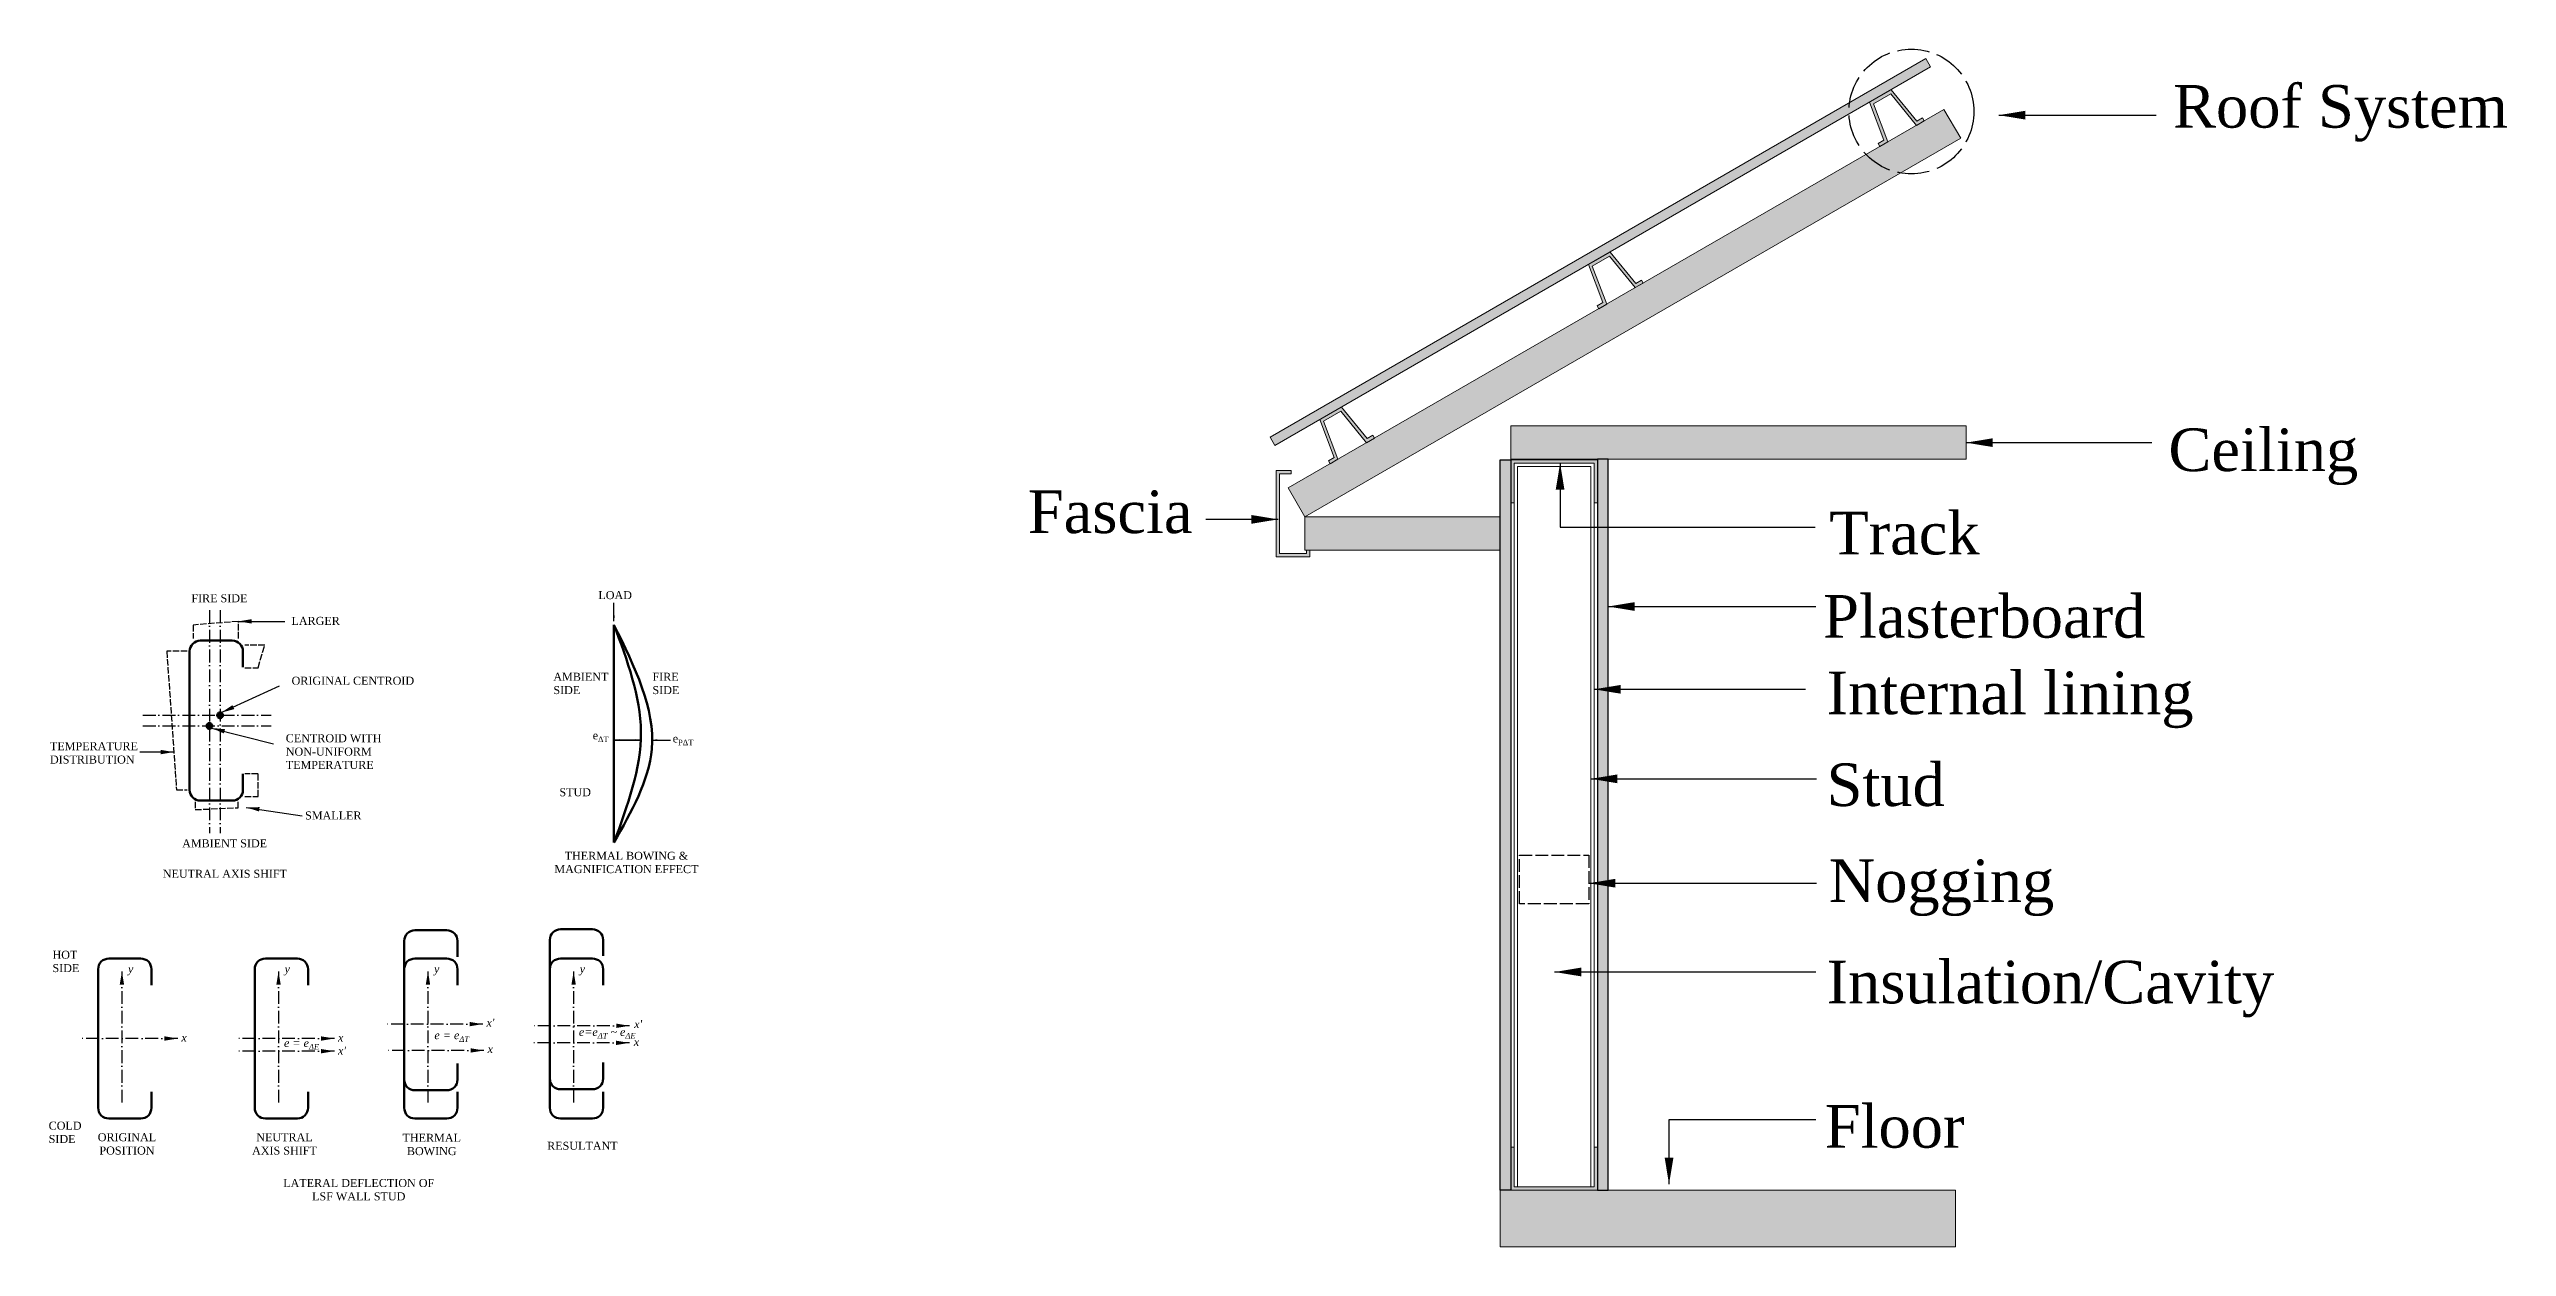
# Model space of a CAD drawing. Header units: millimetres. Extents: x 4718 to 11481, y 420 to 1811.
# Drawn here: x 5179.8 to 5640.5, y 1586.4 to 1811 of the extents above; entities that cross this region are included whole.
import ezdxf

# ---------------------------------------------------------------- set-up
doc = ezdxf.new("R2010")
doc.units = ezdxf.units.MM
doc.linetypes.add('ACAD_ISO02W100', pattern=[15, 12, -3])
doc.linetypes.add('ACAD_ISO10W100', pattern=[18, 12, -3, 0, -3])
doc.layers.get('0').update_dxf_attribs({"lineweight": 100})
doc.layers.add('Dummy', color=1, linetype='Continuous')
doc.styles.get("Standard").update_dxf_attribs({"font": 'times.ttf'})
doc.dimstyles.new('ISO-25', dxfattribs={"dimtxt": 2.5, "dimasz": 2.5, "dimexe": 1.25, "dimexo": 0.625, "dimtad": 1, "dimtxsty": 'Standard', "dimcen": 2.5, "dimadec": 0, "dimazin": 0, "dimtfac": 1, "dimtmove": 0, "dimatfit": 3, "dimfxl": 1, "dimarcsym": 0})

# ---------------------------------------------------------------- blocks, each defined once
blk = doc.blocks.new('TRACT5')
at = {"lineweight": 15}
h = blk.add_hatch(color=256, dxfattribs=at)
h.dxf.hatch_style = 1
h.paths.add_polyline_path([(432.32, 392.06), (458.32, 392.06), (458.32, 404.97), (457.32, 404.97), (457.32, 393.06), (433.32, 393.06), (433.32, 404.97), (432.32, 404.97)])
blk.add_lwpolyline([(433.32, 404.97), (432.32, 404.97), (432.32, 392.06), (458.32, 392.06), (458.32, 404.97), (457.32, 404.97), (457.32, 393.06), (433.32, 393.06), (433.32, 404.97)], dxfattribs=at)
blk = doc.blocks.new('Cap')
at = {"lineweight": 53}
h = blk.add_hatch(color=256, dxfattribs=at)
h.dxf.hatch_style = 1
h.paths.add_polyline_path([(232337.43, 200727.79), (232329.93, 200727.79), (232327.98, 200715.78), (232325.98, 200715.78), (232325.98, 200714.78), (232328.74, 200714.78), (232330.69, 200726.79), (232336.66, 200726.79), (232338.61, 200714.78), (232341.37, 200714.78), (232341.37, 200715.78), (232339.37, 200715.78)])
at = {"lineweight": 15}
for points in [[(232327.98, 200715.78), (232329.93, 200727.79)], [(232328.74, 200714.78), (232330.69, 200726.79)], [(232329.93, 200727.79), (232337.43, 200727.79)], [(232330.69, 200726.79), (232336.66, 200726.79)], [(232338.61, 200714.78), (232336.66, 200726.79)], [(232339.37, 200715.78), (232337.43, 200727.79)], [(232325.98, 200715.78), (232327.98, 200715.78)], [(232325.98, 200715.78), (232325.98, 200714.78)], [(232325.98, 200714.78), (232328.74, 200714.78)], [(232338.61, 200714.78), (232341.37, 200714.78)], [(232339.37, 200715.78), (232341.37, 200715.78)], [(232341.37, 200715.78), (232341.37, 200714.78)]]:
    blk.add_lwpolyline(points, dxfattribs=at)

msp = doc.modelspace()

# ---------------------------------------------------------------- hatches: boundary and pattern name
at = {"lineweight": 13}
h = msp.add_hatch(color=256, dxfattribs=at)
h.dxf.hatch_style = 1
h.paths.add_polyline_path([(5408.682, 1738.278), (5409.575, 1736.732), (5532.492, 1807.698), (5531.6, 1809.244)])
at = {"lineweight": 100, "true_color": 0x2776bb}
h = msp.add_hatch(color=152, dxfattribs=at)
h.dxf.hatch_style = 1
h.paths.add_polyline_path([(5412.098, 1728.764), (5415.223, 1723.351), (5538.14, 1794.318), (5535.015, 1799.73)])
h = msp.add_hatch(color=152, dxfattribs=at)
h.dxf.hatch_style = 1
h.paths.add_polyline_path([(5453.792, 1740.362), (5453.792, 1734.113), (5539.163, 1734.113), (5539.163, 1740.362)])
at = {"lineweight": 53, "true_color": 0xf7abae}
h = msp.add_hatch(color=241, dxfattribs=at)
h.dxf.hatch_style = 1
h.paths.add_polyline_path([(5453.792, 1734.018), (5451.79, 1734.018), (5451.787, 1597.034), (5453.789, 1597.034)])
h.paths.add_polyline_path([(5470.04, 1605.103), (5470.042, 1605.103), (5470.042, 1597.034), (5472.042, 1597.034), (5472.045, 1734.113), (5470.042, 1734.113)])
at = {"lineweight": 13}
h = msp.add_hatch(color=256, dxfattribs=at)
h.dxf.hatch_style = 1
h.paths.add_polyline_path([(5410.467, 1731.4), (5412.614, 1731.4), (5412.614, 1732.025), (5409.842, 1732.025), (5409.842, 1715.842), (5416.161, 1715.842), (5416.161, 1717.102), (5415.536, 1717.102), (5415.536, 1716.467), (5410.467, 1716.467)])
at = {"lineweight": 100, "true_color": 0x2776bb}
h = msp.add_hatch(color=152, dxfattribs=at)
h.dxf.hatch_style = 1
h.paths.add_polyline_path([(5415.223, 1723.351), (5415.223, 1717.102), (5451.79, 1717.102), (5451.79, 1723.351)])
at = {"linetype": 'ACAD_ISO10W100', "lineweight": 100, "true_color": 0xf27172}
h = msp.add_hatch(color=11, dxfattribs=at)
h.dxf.hatch_style = 1
h.paths.add_polyline_path([(5212.384, 1686.111, 1), (5211.303, 1686.111, 1)])
h = msp.add_hatch(color=11, dxfattribs=at)
h.dxf.hatch_style = 1
h.paths.add_polyline_path([(5210.384, 1684.111, 1), (5209.303, 1684.111, 1)])
at = {"lineweight": 53, "true_color": 0x939598}
h = msp.add_hatch(color=252, dxfattribs=at)
h.dxf.hatch_style = 1
h.paths.add_polyline_path([(5537.158, 1586.43), (5537.158, 1597.034), (5451.787, 1597.034), (5451.787, 1586.43)])

# ---------------------------------------------------------------- linework, layer by layer
at = {"lineweight": 13}
for p, q in [((5412.614, 1732.025), (5409.842, 1732.025)), ((5409.842, 1732.025), (5409.842, 1715.842)), ((5412.614, 1731.4), (5410.467, 1731.4)), ((5410.467, 1731.4), (5410.467, 1716.467)), ((5409.842, 1715.842), (5416.161, 1715.842)), ((5410.467, 1716.467), (5415.536, 1716.467)), ((5415.536, 1716.467), (5415.536, 1717.102)), ((5416.161, 1715.842), (5416.161, 1717.102))]:
    msp.add_line(p, q, dxfattribs=at)
for points in [[(5408.682, 1738.278), (5531.6, 1809.244), (5532.492, 1807.698), (5409.575, 1736.732)], [(5412.098, 1728.764), (5535.015, 1799.73), (5538.14, 1794.318), (5415.223, 1723.351)], [(5453.792, 1734.113), (5539.163, 1734.113), (5539.163, 1740.362), (5453.792, 1740.362)], [(5415.223, 1717.102), (5451.79, 1717.102), (5451.79, 1723.351), (5415.223, 1723.351)], [(5451.787, 1586.43), (5537.158, 1586.43), (5537.158, 1597.034), (5451.787, 1597.034)]]:
    msp.add_lwpolyline(points, close=True, dxfattribs=at)
at = {"lineweight": 30}
for points in [[(5451.79, 1734.018), (5453.792, 1734.018), (5453.789, 1597.034), (5451.787, 1597.034)], [(5472.045, 1734.113), (5470.042, 1734.113), (5470.039, 1597.034), (5472.042, 1597.034)]]:
    msp.add_lwpolyline(points, close=True, dxfattribs=at)
at = {"lineweight": 13}
for points in [[(5454.414, 1597.659), (5454.417, 1733.393), (5469.417, 1733.393), (5469.414, 1597.659)], [(5455.039, 1597.659), (5455.042, 1732.768), (5468.792, 1732.768), (5468.789, 1597.659)], [(5412.614, 1732.025), (5412.614, 1731.4)], [(5415.536, 1717.102), (5416.161, 1717.102)]]:
    msp.add_lwpolyline(points, dxfattribs=at)
at = {"linetype": 'ACAD_ISO10W100', "lineweight": 30, "ltscale": 0.2}
for points in [[(5209.844, 1705.828), (5209.844, 1664.011)], [(5211.844, 1705.828), (5211.844, 1664.011)], [(5197.366, 1686.111), (5221.425, 1686.111)], [(5197.366, 1684.111), (5221.425, 1684.111)]]:
    msp.add_lwpolyline(points, dxfattribs=at)
at = {"lineweight": 100}
for points in [[(5216.136, 1675.111), (5216.136, 1672.111, -0.4142136), (5214.136, 1670.111), (5208.136, 1670.111, -0.4142136), (5206.136, 1672.111), (5206.136, 1698.111, -0.4142136), (5208.136, 1700.111), (5214.136, 1700.111, -0.4142136), (5216.136, 1698.111), (5216.136, 1695.111)], [(5256.355, 1620.796), (5256.355, 1617.796, -0.4142136), (5254.355, 1615.796), (5248.355, 1615.796, -0.4142136), (5246.355, 1617.796), (5246.355, 1643.796, -0.4142136), (5248.355, 1645.796), (5254.355, 1645.796, -0.4142136), (5256.355, 1643.796), (5256.355, 1640.796)], [(5283.657, 1620.983), (5283.657, 1617.983, -0.4142136), (5281.657, 1615.983), (5275.657, 1615.983, -0.4142136), (5273.657, 1617.983), (5273.657, 1643.983, -0.4142136), (5275.657, 1645.983), (5281.657, 1645.983, -0.4142136), (5283.657, 1643.983), (5283.657, 1640.983)], [(5198.979, 1615.499), (5198.979, 1612.499, -0.4142136), (5196.979, 1610.499), (5190.979, 1610.499, -0.4142136), (5188.979, 1612.499), (5188.979, 1638.499, -0.4142136), (5190.979, 1640.499), (5196.979, 1640.499, -0.4142136), (5198.979, 1638.499), (5198.979, 1635.499)], [(5228.337, 1615.499), (5228.337, 1612.499, -0.4142136), (5226.337, 1610.499), (5220.337, 1610.499, -0.4142136), (5218.337, 1612.499), (5218.337, 1638.499, -0.4142136), (5220.337, 1640.499), (5226.337, 1640.499, -0.4142136), (5228.337, 1638.499), (5228.337, 1635.499)]]:
    msp.add_lwpolyline(points, format="xyb", dxfattribs=at)
at = {"lineweight": 200}
msp.add_lwpolyline([(5285.679, 1703.062), (5285.679, 1662.249)], dxfattribs=at)
at = {"linetype": 'ACAD_ISO02W100', "lineweight": -3, "ltscale": 0.2}
msp.add_lwpolyline([(5455.431, 1659.901), (5468.42, 1659.901), (5468.42, 1650.74), (5455.431, 1650.74)], close=True, dxfattribs=at)
at = {"color": 252, "lineweight": 100, "true_color": 0x939598}
for points in [[(5256.355, 1615.499), (5256.355, 1612.499, -0.4142136), (5254.355, 1610.499), (5248.355, 1610.499, -0.4142136), (5246.355, 1612.499), (5246.355, 1638.499, -0.4142136), (5248.355, 1640.499), (5254.355, 1640.499, -0.4142136), (5256.355, 1638.499), (5256.355, 1635.499)], [(5283.657, 1615.499), (5283.657, 1612.499, -0.4142136), (5281.657, 1610.499), (5275.657, 1610.499, -0.4142136), (5273.657, 1612.499), (5273.657, 1638.499, -0.4142136), (5275.657, 1640.499), (5281.657, 1640.499, -0.4142136), (5283.657, 1638.499), (5283.657, 1635.499)]]:
    msp.add_lwpolyline(points, format="xyb", dxfattribs=at)
at = {"linetype": 'ACAD_ISO02W100', "lineweight": 25, "ltscale": 0.5}
msp.add_circle((5528.905, 1799.33), 11.701, dxfattribs=at)
at = {"linetype": 'ACAD_ISO10W100', "lineweight": 100}
for centre in [(5211.844, 1686.111), (5209.844, 1684.111)]:
    msp.add_circle(centre, 0.54, dxfattribs=at)
at = {"lineweight": 200}
for points in [[(5285.679, 1703.062), (5292.763, 1679.778), (5285.679, 1662.249)], [(5285.679, 1703.062), (5290.728, 1682.992), (5285.679, 1662.249)]]:
    msp.add_spline(points, degree=3, dxfattribs=at)
at = {"layer": 'Dummy', "linetype": 'ACAD_ISO02W100', "lineweight": 30, "ltscale": 0.1}
for points in [[(5215.297, 1700.531), (5215.267, 1703.724), (5206.787, 1703.031), (5206.787, 1700.531)], [(5205.676, 1698.111), (5201.843, 1698.111), (5203.676, 1672.111), (5205.676, 1672.111)], [(5216.45, 1695.028), (5218.95, 1695.028), (5220.201, 1699.235), (5216.45, 1699.235)], [(5216.45, 1670.902), (5218.95, 1670.902), (5218.95, 1675.109), (5216.45, 1675.109)], [(5207.185, 1669.879), (5207.185, 1668.422), (5215.219, 1668.767), (5215.219, 1669.879)]]:
    msp.add_lwpolyline(points, dxfattribs=at)

# ---------------------------------------------------------------- block references
at = {"lineweight": 13, "xscale": 0.625, "yscale": 0.625, "zscale": 0.625}
for name, p, rotation in [('Cap', (-57503.76, -179449.137), 29.99999999998091), ('Cap', (-57556.469, -179479.568), 29.99999999998091), ('Cap', (-57606.842, -179508.651), 29.99999999998091), ('TRACT5', (5740.244, 1979.055), 180)]:
    msp.add_blockref(name, p, dxfattribs=dict(at, rotation=rotation))
msp.add_blockref('TRACT5', (5183.59, 1351.998), dxfattribs=at)

# ---------------------------------------------------------------- texts
at = {"lineweight": 13, "char_height": 8, "attachment_point": 1}
for s, width, insert in [('Roof System', 1344.16916, (5577.947, 1804.305)), ('Ceiling', 1344.16916, (5577.089, 1739.907)), ('\\pxt6;Fascia', 43.72664, (5363.266, 1728.28)), ('Track', 1344.16916, (5513.519, 1724.28)), ('Plasterboard', 262.41548, (5512.353, 1708.661)), ('Internal lining', 262.41548, (5513.005, 1694.321)), ('Stud', 262.41548, (5513.005, 1677.098)), ('Nogging', 262.41548, (5513.393, 1659.085)), ('Insulation/Cavity', 262.41548, (5513.004, 1640.092)), ('Floor', 262.41548, (5512.659, 1613.024))]:
    msp.add_mtext_dynamic_manual_height_columns(s, width=width, gutter_width=100, heights=[0], dxfattribs=dict(at, insert=insert))
at = {"char_height": 1.5}
for s, width, insert, attachment_point in [('{\\fTimes New Roman|b0|i0|c0|p18;LOAD}', 32.24753, (5282.759, 1709.397), 1), ('{\\fTimes New Roman|b0|i0|c0|p18;FIRE SIDE}', 32.24753, (5206.451, 1708.804), 1), ('{\\fTimes New Roman|b0|i0|c0|p18;LARGER}', 32.24753, (5225.226, 1704.569), 1), ('{\\fTimes New Roman|b0|i0|c0|p18;ORIGINAL CENTROID}', 32.24753, (5225.248, 1693.348), 1), ('{\\fTimes New Roman|b0|i0|c0|p18;AMBIENT SIDE}', 9.72806, (5274.317, 1694.09), 1), ('{\\fTimes New Roman|b0|i0|c0|p18;FIRE SIDE}', 5.00553, (5292.901, 1694.09), 1), ('{\\fTimes New Roman|b0|i0|c0|p18;CENTROID WITH NON-UNIFORM TEMPERATURE}', 18.18468, (5224.153, 1682.554), 1), ('\\A1;{\\fTimes New Roman|b0|i0|c0|p18;e\\H0.7x;\\S^ ΔT;}', 3.16899, (5281.691, 1683.094), 1), ('\\A1;{\\fTimes New Roman|b0|i0|c0|p18;e\\H0.7x;\\S^ P;\\S^ ΔT;}', 3.16899, (5296.691, 1682.515), 1), ('{\\fTimes New Roman|b0|i0|c0|p18;TEMPERATURE DISTRIBUTION}', 16.14509, (5179.949, 1681.061), 1), ('{\\fTimes New Roman|b0|i0|c0|p18;SMALLER}', 32.24753, (5227.779, 1668.077), 1), ('{\\fTimes New Roman|b0|i0|c0|p18;STUD}', 5.9238, (5275.453, 1672.433), 1), ('{\\fTimes New Roman|b0|i0|c0|p18;AMBIENT SIDE}', 32.24753, (5204.731, 1662.848), 1), ('{\\fTimes New Roman|b0|i0|c0|p18;THERMAL BOWING & MAGNIFICATION EFFECT}', 27.38574, (5288.016, 1658.506), 5), ('{\\fTimes New Roman|b0|i0|c0|p18;NEUTRAL AXIS SHIFT}', 32.24753, (5201.104, 1657.146), 1), ('{\\fTimes New Roman|b0|i0|c0|p18;\\C1;HOT SIDE}', 5.88243, (5180.424, 1641.958), 1), ('{\\fTimes New Roman|b0|i1|c0|p18;y}', 32.24753, (5194.572, 1639.312), 1), ('{\\fTimes New Roman|b0|i1|c0|p18;y}', 32.24753, (5223.93, 1639.312), 1), ('{\\fTimes New Roman|b0|i1|c0|p18;y}', 32.24753, (5251.948, 1639.312), 1), ('{\\fTimes New Roman|b0|i1|c0|p18;y}', 32.24753, (5279.251, 1639.312), 1), ('\\A1;{\\fTimes New Roman|b0|i1|c0|p18;e = e\\H0.7x;\\S^ ΔT;}', 8.37206, (5252.019, 1626.879), 1), ("{\\fTimes New Roman|b0|i1|c0|p18;x'}", 1.53216, (5261.777, 1629.244), 1), ('\\A1;{\\fTimes New Roman|b0|i1|c0|p18;e=e\\H0.7x;\\S^ ΔT;\\H1.4286x; \\H1x;~ e\\H0.7x;\\S^ ΔE;}', 11.12742, (5279.1, 1627.488), 1), ("{\\fTimes New Roman|b0|i1|c0|p18;x'}", 1.53216, (5289.463, 1628.948), 1), ('{\\fTimes New Roman|b0|i1|c0|p18;x}', 32.24753, (5204.585, 1626.424), 1), ('\\A1;{\\fTimes New Roman|b0|i1|c0|p18;e = e\\H0.7x;\\S^ ΔE;}', 8.37206, (5223.825, 1625.409), 1), ('{\\fTimes New Roman|b0|i1|c0|p18;x}', 1.53216, (5233.943, 1626.424), 1), ("{\\fTimes New Roman|b0|i1|c0|p18;x'}", 1.53216, (5233.943, 1623.981), 1), ('{\\fTimes New Roman|b0|i1|c0|p18;x}', 1.53216, (5261.99, 1624.275), 1), ('{\\fTimes New Roman|b0|i1|c0|p18;x}', 1.53216, (5289.396, 1625.625), 1), ('{\\fTimes New Roman|b0|i0|c0|p18;\\C5;COLD SIDE}', 5.71867, (5179.705, 1609.911), 1), ('{\\fTimes New Roman|b0|i0|c0|p18;ORIGINAL POSITION}', 10.26634, (5194.382, 1605.732), 5), ('{\\fTimes New Roman|b0|i0|c0|p18;NEUTRAL AXIS SHIFT}', 12.52609, (5223.913, 1605.722), 5), ('{\\fTimes New Roman|b0|i0|c0|p18;THERMAL BOWING}', 10.47177, (5251.521, 1605.619), 5), ('{\\fTimes New Roman|b0|i0|c0|p18;RESULTANT}', 13.75868, (5279.762, 1605.373), 5), ('\\pxqc;{\\fTimes New Roman|b0|i0|c0|p18;LATERAL DEFLECTION OF LSF WALL STUD}', 32.24753, (5221.706, 1599.152), 1)]:
    msp.add_mtext_dynamic_manual_height_columns(s, width=width, gutter_width=12.5, heights=[0], dxfattribs=dict(at, insert=insert, attachment_point=attachment_point))

# ---------------------------------------------------------------- leaders
at = {"lineweight": 13}
for points in [[(5545.274, 1798.648), (5574.788, 1798.648)], [(5539.163, 1737.238), (5574.006, 1737.238)], [(5463.046, 1733.393), (5463.046, 1721.416), (5510.859, 1721.416)], [(5410.172, 1722.851), (5396.641, 1722.851)], [(5472.045, 1706.51), (5510.962, 1706.51)]]:
    msp.add_leader(points, dimstyle='ISO-25', override={"dimasz": 5, "dimtad": 0}, dxfattribs=at)
at = {"lineweight": 30}
for points, override in [([(5285.679, 1703.764), (5285.679, 1707.173)], {"dimasz": 1, "dimgap": 0.625, "dimtad": 0}), ([(5285.679, 1681.475), (5290.698, 1681.475)], {"dimasz": 1, "dimtad": 0}), ([(5292.841, 1681.475), (5296.249, 1681.475)], {"dimasz": 1, "dimtad": 0})]:
    msp.add_leader(points, dimstyle='ISO-25', override=override, dxfattribs=at)
at = {"linetype": 'ACAD_ISO10W100', "lineweight": 100}
for points in [[(5215.267, 1703.724), (5223.979, 1703.724)], [(5212.063, 1686.604), (5224.666, 1692.426)], [(5210.225, 1683.727), (5223.023, 1680.484)], [(5203.176, 1679.212), (5196.79, 1679.212)], [(5216.725, 1668.85), (5227.244, 1667.278)]]:
    msp.add_leader(points, dimstyle='ISO-25', override={"dimgap": 0.625, "dimtad": 0}, dxfattribs=at)
at = {"lineweight": -3}
for points, override in [([(5469.417, 1690.983), (5509.078, 1690.983)], {"dimasz": 5, "dimgap": 0.625, "dimtad": 0}), ([(5290.698, 1681.475), (5285.679, 1681.475)], {"dimasz": 1, "dimgap": 0.625, "dimtad": 0}), ([(5468.792, 1674.196), (5511.121, 1674.196)], {"dimasz": 5, "dimgap": 0.625, "dimtad": 0}), ([(5468.42, 1654.622), (5511.121, 1654.622)], {"dimasz": 5, "dimgap": 0.625, "dimtad": 0}), ([(5462, 1637.974), (5510.962, 1637.974)], {"dimasz": 5, "dimtad": 0}), ([(5483.47, 1598.162), (5483.47, 1610.285), (5510.962, 1610.285)], {"dimasz": 5, "dimtad": 0})]:
    msp.add_leader(points, dimstyle='ISO-25', override=override, dxfattribs=at)
at = {"linetype": 'ACAD_ISO10W100', "lineweight": 30, "ltscale": 0.2}
for points, override in [([(5193.44, 1638.097), (5193.44, 1613.271)], {"dimtad": 0}), ([(5250.816, 1638.097), (5250.816, 1613.271)], {"dimtad": 0}), ([(5278.119, 1638.097), (5278.119, 1613.271)], {"dimtad": 0}), ([(5261.102, 1628.202), (5242.791, 1628.202)], {"dimgap": 0.625, "dimtad": 0}), ([(5288.593, 1627.888), (5270.282, 1627.888)], {"dimgap": 0.625, "dimtad": 0}), ([(5203.914, 1625.499), (5185.604, 1625.499)], {"dimgap": 0.625, "dimtad": 0}), ([(5233.272, 1625.499), (5214.962, 1625.499)], {"dimgap": 0.625, "dimtad": 0}), ([(5233.272, 1623.123), (5214.962, 1623.123)], {"dimgap": 0.625, "dimtad": 0}), ([(5261.291, 1623.26), (5242.98, 1623.26)], {"dimgap": 0.625, "dimtad": 0}), ([(5288.561, 1624.684), (5270.251, 1624.684)], {"dimgap": 0.625, "dimtad": 0})]:
    msp.add_leader(points, dimstyle='ISO-25', override=override, dxfattribs=at)
at = {"linetype": 'ACAD_ISO10W100', "lineweight": 50, "ltscale": 0.2}
msp.add_leader([(5222.798, 1638.097), (5222.798, 1613.271)], dimstyle='ISO-25', override={"dimtad": 0}, dxfattribs=at)

doc.saveas('drawing.dxf')
